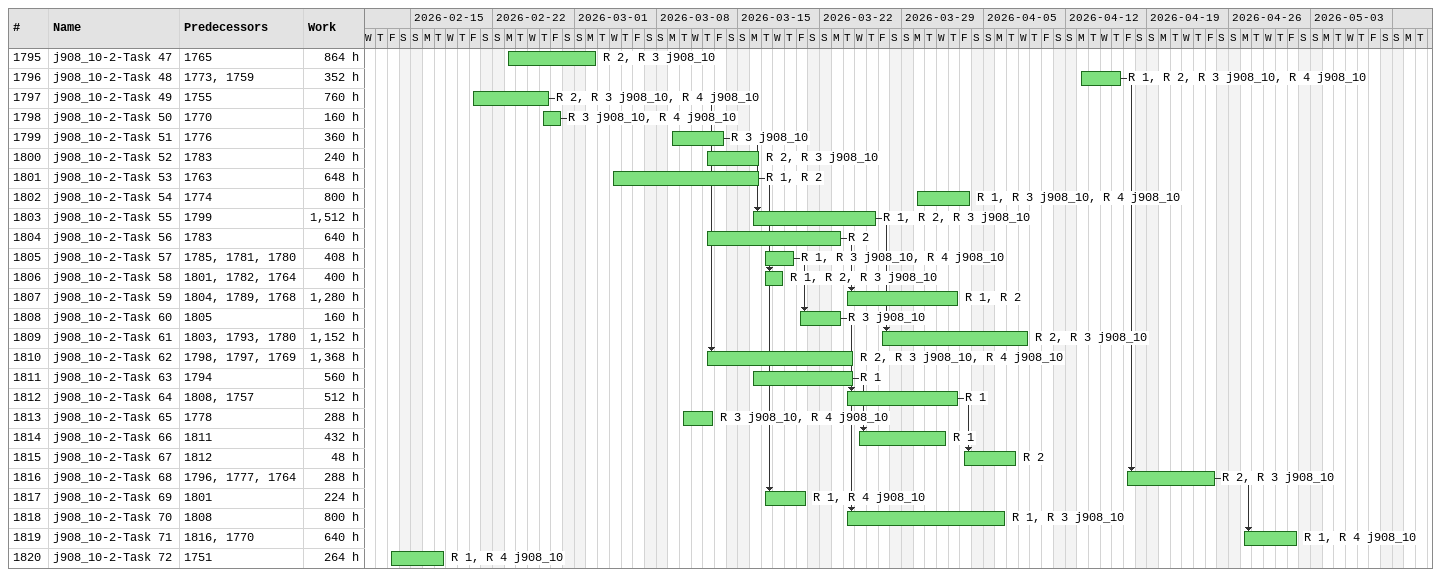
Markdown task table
| ID | Task | Start | Finish | Predecessors | Resources | Work (h) |
|---|---|---|---|---|---|---|
| 1795 | j908_10-2-Task 47 | 2026-02-23 | 2026-03-02 | 1765 | R 2, R 3 j908_10 | 864 |
| 1796 | j908_10-2-Task 48 | 2026-04-13 | 2026-04-16 | 1773, 1759 | R 1, R 2, R 3 j908_10, R 4 j908_10 | 352 |
| 1797 | j908_10-2-Task 49 | 2026-02-20 | 2026-02-26 | 1755 | R 2, R 3 j908_10, R 4 j908_10 | 760 |
| 1798 | j908_10-2-Task 50 | 2026-02-26 | 2026-02-27 | 1770 | R 3 j908_10, R 4 j908_10 | 160 |
| 1799 | j908_10-2-Task 51 | 2026-03-09 | 2026-03-13 | 1776 | R 3 j908_10 | 360 |
| 1800 | j908_10-2-Task 52 | 2026-03-12 | 2026-03-16 | 1783 | R 2, R 3 j908_10 | 240 |
| 1801 | j908_10-2-Task 53 | 2026-03-04 | 2026-03-16 | 1763 | R 1, R 2 | 648 |
| 1802 | j908_10-2-Task 54 | 2026-03-30 | 2026-04-03 | 1774 | R 1, R 3 j908_10, R 4 j908_10 | 800 |
| 1803 | j908_10-2-Task 55 | 2026-03-16 | 2026-03-26 | 1799 | R 1, R 2, R 3 j908_10 | 1512 |
| 1804 | j908_10-2-Task 56 | 2026-03-12 | 2026-03-23 | 1783 | R 2 | 640 |
| 1805 | j908_10-2-Task 57 | 2026-03-17 | 2026-03-19 | 1785, 1781, 1780 | R 1, R 3 j908_10, R 4 j908_10 | 408 |
| 1806 | j908_10-2-Task 58 | 2026-03-17 | 2026-03-18 | 1801, 1782, 1764 | R 1, R 2, R 3 j908_10 | 400 |
| 1807 | j908_10-2-Task 59 | 2026-03-24 | 2026-04-02 | 1804, 1789, 1768 | R 1, R 2 | 1280 |
| 1808 | j908_10-2-Task 60 | 2026-03-20 | 2026-03-23 | 1805 | R 3 j908_10 | 160 |
| 1809 | j908_10-2-Task 61 | 2026-03-27 | 2026-04-08 | 1803, 1793, 1780 | R 2, R 3 j908_10 | 1152 |
| 1810 | j908_10-2-Task 62 | 2026-03-12 | 2026-03-24 | 1798, 1797, 1769 | R 2, R 3 j908_10, R 4 j908_10 | 1368 |
| 1811 | j908_10-2-Task 63 | 2026-03-16 | 2026-03-24 | 1794 | R 1 | 560 |
| 1812 | j908_10-2-Task 64 | 2026-03-24 | 2026-04-02 | 1808, 1757 | R 1 | 512 |
| 1813 | j908_10-2-Task 65 | 2026-03-10 | 2026-03-12 | 1778 | R 3 j908_10, R 4 j908_10 | 288 |
| 1814 | j908_10-2-Task 66 | 2026-03-25 | 2026-04-01 | 1811 | R 1 | 432 |
| 1815 | j908_10-2-Task 67 | 2026-04-03 | 2026-04-07 | 1812 | R 2 | 48 |
| 1816 | j908_10-2-Task 68 | 2026-04-17 | 2026-04-24 | 1796, 1777, 1764 | R 2, R 3 j908_10 | 288 |
| 1817 | j908_10-2-Task 69 | 2026-03-17 | 2026-03-20 | 1801 | R 1, R 4 j908_10 | 224 |
| 1818 | j908_10-2-Task 70 | 2026-03-24 | 2026-04-06 | 1808 | R 1, R 3 j908_10 | 800 |
| 1819 | j908_10-2-Task 71 | 2026-04-27 | 2026-05-01 | 1816, 1770 | R 1, R 4 j908_10 | 640 |
| 1820 | j908_10-2-Task 72 | 2026-02-13 | 2026-02-17 | 1751 | R 1, R 4 j908_10 | 264 |
